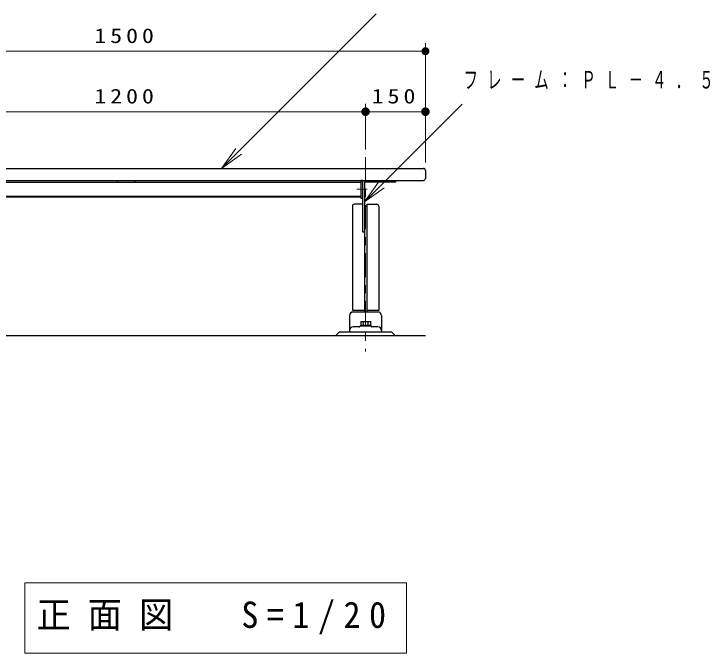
# Model space of a CAD drawing. Units: millimetres on the paper, scale 1:20. Extents: x -767 to 0, y -77 to 257.
# Drawn here: x -718.1 to -630.9, y 71.6 to 151.7 of the extents above; entities that cross this region are included whole.
import ezdxf

# ---------------------------------------------------------------- set-up
doc = ezdxf.new("R2010")
doc.units = ezdxf.units.MM
doc.linetypes.add('USER2', pattern=[6, 3, -1, 1, -1])
doc.layers.add('LY_1', color=7, linetype='Continuous', lineweight=25)
doc.styles.add('ＭＳ ゴシック', font='')
doc.styles.get('ＭＳ ゴシック').set_extended_font_data('MS Gothic')

# ---------------------------------------------------------------- blocks, each defined once
blk = doc.blocks.new('open_arrow')
at = {"color": 0, "linetype": 'Continuous', "lineweight": -2}
blk.add_lwpolyline([(7.5, 1.25), (0, 0), (7.5, -1.25)], dxfattribs=at)
blk = doc.blocks.new('filled_dot')
at = {"color": 0, "linetype": 'Continuous', "lineweight": -2, "const_width": 1.25}
blk.add_lwpolyline([(-0.625, 0, 1), (0.625, 0, 1)], format="xyb", close=True, dxfattribs=at)

msp = doc.modelspace()

# ---------------------------------------------------------------- linework, layer by layer
at = {"layer": 'LY_1', "lineweight": 13}
for p, q in [((-692.064, 132.353), (-672.711, 151.706)), ((-666.531, 133.103), (-666.531, 148.03)), ((-741.531, 147.03), (-666.531, 147.03)), ((-674.181, 128.146), (-661.917, 140.41)), ((-674.031, 134.737), (-674.031, 140.456)), ((-734.031, 139.456), (-674.031, 139.456)), ((-674.031, 139.456), (-666.531, 139.456)), ((-733.431, 128.86), (-674.631, 128.86)), ((-716.718, 80.42), (-716.718, 71.62)), ((-668.918, 80.42), (-716.718, 80.42)), ((-668.918, 71.62), (-668.918, 80.42)), ((-716.718, 71.62), (-668.918, 71.62))]:
    msp.add_line(p, q, dxfattribs=at)
at = {"layer": 'LY_1', "linetype": 'USER2', "lineweight": 13}
for p, q in [((-674.031, 133.737), (-674.031, 109.413)), ((-673.824, 129.728), (-675.13, 129.728))]:
    msp.add_line(p, q, dxfattribs=at)
at = {"layer": 'LY_1'}
for p, q in [((-741.281, 132.353), (-666.781, 132.353)), ((-666.531, 132.103), (-666.531, 131.103)), ((-741.281, 130.853), (-666.781, 130.853)), ((-705.131, 130.853), (-705.131, 130.628)), ((-702.931, 130.853), (-702.931, 130.628)), ((-674.406, 130.828), (-674.631, 130.828)), ((-674.631, 130.828), (-674.631, 128.628)), ((-674.406, 130.828), (-674.406, 124.397)), ((-670.293, 130.853), (-670.293, 130.628)), ((-733.431, 130.628), (-674.631, 130.628)), ((-674.181, 130.628), (-674.181, 114.353)), ((-670.293, 130.628), (-674.181, 130.628)), ((-733.431, 128.781), (-674.631, 128.781)), ((-674.631, 128.628), (-674.406, 128.628)), ((-675.681, 127.603), (-675.681, 114.603)), ((-674.406, 127.853), (-675.431, 127.853)), ((-674.181, 127.603), (-673.881, 127.603)), ((-673.881, 127.853), (-672.631, 127.853)), ((-673.881, 127.853), (-673.881, 114.353)), ((-672.381, 127.603), (-672.381, 114.603)), ((-674.406, 124.397), (-674.181, 124.397)), ((-675.681, 114.603), (-674.181, 114.603)), ((-672.481, 114.353), (-675.581, 114.353)), ((-673.881, 114.603), (-672.381, 114.603)), ((-676.031, 113.903), (-676.031, 111.853)), ((-672.031, 113.903), (-672.031, 111.853)), ((-674.822, 112.503), (-675.581, 112.503)), ((-674.751, 112.532), (-674.71, 112.574)), ((-674.681, 112.718), (-674.681, 112.603)), ((-674.681, 112.718), (-673.381, 112.718)), ((-674.681, 112.603), (-673.381, 112.603)), ((-674.637, 113.168), (-674.637, 112.718)), ((-674.637, 113.168), (-673.424, 113.168)), ((-674.334, 113.168), (-674.334, 112.718)), ((-673.727, 113.168), (-673.727, 112.718)), ((-673.424, 113.168), (-673.424, 112.718)), ((-673.381, 112.718), (-673.381, 112.603)), ((-673.351, 112.574), (-673.31, 112.532)), ((-672.481, 112.503), (-673.239, 112.503)), ((-677.281, 111.853), (-677.781, 111.353)), ((-677.281, 111.853), (-670.781, 111.853)), ((-670.781, 111.853), (-670.28, 111.353))]:
    msp.add_line(p, q, dxfattribs=at)
at = {"layer": 'LY_1', "color": 4}
msp.add_line((-666.531, 111.353), (-730.281, 111.353), dxfattribs=at)
at = {"layer": 'LY_1'}
for centre, radius, start, end in [((-666.781, 132.103), 0.25, 0, 90), ((-674.181, 130.628), 0.225, 90, 180), ((-666.781, 131.103), 0.25, 270, 0), ((-675.431, 127.603), 0.25, 90, 180), ((-672.631, 127.603), 0.25, 0, 90), ((-675.581, 113.903), 0.45, 90.00002, 180), ((-672.481, 113.903), 0.45, 0.00004, 90.00002), ((-675.581, 112.053), 0.45, 90.00002, 180), ((-674.822, 112.603), 0.1, 270.00004, 315.00048), ((-674.639, 112.503), 0.1, 90.00002, 135.00006), ((-673.422, 112.503), 0.1, 45.00004, 90.00002), ((-673.239, 112.603), 0.1, 225, 270.00004), ((-672.481, 112.053), 0.45, 0.00004, 90.00002)]:
    msp.add_arc(centre, radius, start, end, dxfattribs=at)

# ---------------------------------------------------------------- block references
at = {"layer": 'LY_1', "lineweight": 13}
for name, p, xscale, yscale, rotation in [('filled_dot', (-666.531, 147.03), 0.4, 0.4, 180), ('filled_dot', (-674.031, 139.456), 0.431, 0.431, 180), ('filled_dot', (-666.531, 139.456), 0.431, 0.431, 180), ('open_arrow', (-692.064, 132.353), 0.4, 0.4, 45), ('open_arrow', (-674.181, 128.146), 0.4, 0.4, 45)]:
    msp.add_blockref(name, p, dxfattribs=dict(at, xscale=xscale, yscale=yscale, rotation=rotation))

# ---------------------------------------------------------------- texts
at = {"layer": 'LY_1', "style": 'ＭＳ ゴシック'}
for s, insert, char_height, attachment_point in [('\\T1.33;\\W1.2;1500', (-704.031, 148.03), 1.833, 8), ('\\T1.64;\\W0.6;フレーム：ＰＬ－４．５', (-661.75, 143.41), 2.199, 4), ('\\T1.33;\\W1.2;1200', (-704.031, 140.456), 1.833, 8), ('\\T1.33;\\W1.2;150', (-670.281, 140.456), 1.833, 8), ('\\T1.5;\\W0.95;正面図\u3000S=1/20', (-692.818, 76.02), 3.299, 5)]:
    msp.add_mtext(s, dxfattribs=dict(at, insert=insert, char_height=char_height, attachment_point=attachment_point))

doc.saveas('drawing.dxf')
